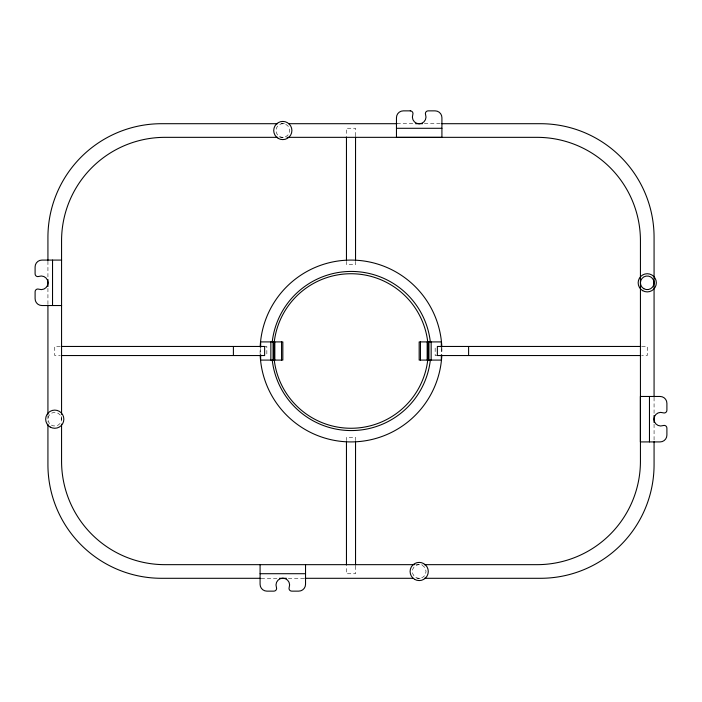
<?xml version="1.0" encoding="UTF-8"?>
<svg xmlns="http://www.w3.org/2000/svg" width="702" height="702" viewBox="0 0 702 702"><rect width="100%" height="100%" fill="white"/><g stroke="black" fill="none" stroke-linecap="round" stroke-linejoin="round"><path stroke-width="0.53" stroke-dasharray="3.51 2.63" d="M280.923 123.701L285.302 123.701M396.99 123.701L413.68 123.692M424.359 123.701L440.847 123.692M279.879 137.338L286.442 137.338M60.214 346.455L54.747 346.455L54.747 355.545L60.214 355.545M264.636 346.455L266.839 346.455L266.839 355.545M641.786 346.455L647.253 346.455L647.253 355.545L641.786 355.545M437.364 355.545L435.161 355.545L435.161 346.455M415.558 564.662L422.121 564.662M261.153 578.308L277.641 578.299M288.32 578.308L305.01 578.299M416.698 578.299L421.077 578.299M654.071 397.534L654.071 413.68M654.071 424.219L654.071 440.847M441.339 348.324L441.339 353.676M355.545 135.881L355.545 128.247L346.455 128.247L346.455 135.881M355.545 261.355L355.545 264.628L346.455 264.628L346.455 261.355M355.545 440.645L355.545 437.372L346.455 437.372L346.455 440.645M355.545 566.119L355.545 573.753L346.455 573.753L346.455 566.119M260.661 348.324L260.661 353.676M61.565 416.488L61.565 421.946M47.929 261.153L47.929 277.781M47.929 288.32L47.929 304.466M47.929 415.479L47.929 422.034M441.865 347.938A90.918 90.918 0 0 1 441.865 354.062M260.135 354.062A90.918 90.918 0 0 1 260.135 347.938M415.777 577.386A6.818 6.818 0 0 0 426.009 571.481A6.818 6.818 0 0 0 415.777 565.575A6.818 6.818 0 0 0 415.777 577.386M279.396 136.425A6.818 6.818 0 0 0 289.628 130.519A6.818 6.818 0 0 0 279.396 124.614A6.818 6.818 0 0 0 279.396 136.425M51.343 425.096A6.818 6.818 0 0 0 61.574 419.191A6.818 6.818 0 0 0 51.343 413.285A6.818 6.818 0 0 0 51.343 425.096"/><path stroke-width="1.05" d="M277.641 123.701L161.583 123.701A113.654 113.654 0 0 0 47.929 237.346L47.929 260.302M288.592 123.701L396.99 123.701M415.602 123.701L422.551 123.692M441.874 123.701L540.417 123.701A113.654 113.654 0 0 1 654.071 237.346L654.071 396.902M396.463 128.29L441.918 128.29M277.694 137.338L164.988 137.338A103.422 103.422 0 0 0 61.565 240.76L61.565 414.303M287.539 137.338L537.012 137.338A103.422 103.422 0 0 1 640.435 240.76L640.435 461.24A103.422 103.422 0 0 1 537.012 564.662L424.306 564.662M61.627 260.082L41.918 260.082A6.818 6.818 0 0 0 35.1 266.9L35.1 273.885A2.729 2.729 0 0 0 38.794 276.439A6.818 6.818 0 0 1 48.034 282.809A6.818 6.818 0 0 1 38.794 289.18A2.729 2.729 0 0 0 35.1 291.734L35.1 298.719A6.818 6.818 0 0 0 41.918 305.537L61.627 305.537M61.311 346.455L264.636 346.455L264.636 355.545L61.311 355.545M640.689 346.455L437.364 346.455L437.364 355.545L640.689 355.545M414.461 564.662L164.988 564.662A103.422 103.422 0 0 1 61.565 461.24L61.565 424.131M260.082 573.709L305.537 573.709M260.126 578.299L161.583 578.299A113.654 113.654 0 0 1 47.929 464.654L47.929 424.219M279.449 578.308L286.398 578.299M305.01 578.299L413.408 578.299M424.359 578.299L540.417 578.299A113.654 113.654 0 0 0 654.071 464.654L654.071 441.698M654.071 415.479L654.071 422.551M649.464 396.463L649.464 441.918M468.603 346.455L468.603 355.545M441.339 347.253L441.339 341.909L419.164 341.909L419.164 360.091L441.339 360.091L441.339 354.747M431.151 341.909L431.151 360.091M428.948 341.909L428.948 360.091M428.018 341.909L428.018 360.091M427.167 341.909L427.167 360.091M420.445 341.909L420.445 360.091M355.545 136.969L355.545 260.258M355.545 441.742L355.545 565.031M346.455 136.969L346.455 260.258M346.455 441.742L346.455 565.031M305.537 564.61L305.537 584.318A6.818 6.818 0 0 1 298.719 591.137L291.734 591.137A2.729 2.729 0 0 1 289.18 587.442A6.818 6.818 0 0 0 282.809 578.202A6.818 6.818 0 0 0 276.439 587.442A2.729 2.729 0 0 1 273.885 591.137L266.9 591.137A6.818 6.818 0 0 1 260.082 584.318L260.082 564.61M281.555 341.909L281.555 360.091M274.833 341.909L274.833 360.091M273.982 341.909L273.982 360.091M273.052 341.909L273.052 360.091M270.849 341.909L270.849 360.091M260.661 347.253L260.661 341.909L282.836 341.909L282.836 360.091L260.661 360.091L260.661 354.747M233.397 346.455L233.397 355.545M52.536 260.082L52.536 305.537M47.929 279.449L47.929 286.521M47.929 305.098L47.929 414.382M441.83 355.089A90.918 90.918 0 0 1 351 441.918A90.918 90.918 0 0 1 260.17 355.089M260.17 346.911A90.918 90.918 0 0 1 351 260.082A90.918 90.918 0 0 1 441.83 346.911M427.755 359.986A77.281 77.281 0 0 1 274.245 359.986M274.245 342.014A77.281 77.281 0 0 1 427.755 342.014M430.317 360.249A79.572 79.572 0 0 1 272.253 360.249M272.253 341.751A79.572 79.572 0 0 1 430.317 341.751M410.266 110.863L403.281 110.863A6.818 6.818 0 0 0 396.463 117.682L396.463 137.39L441.918 137.39L441.918 117.682A6.818 6.818 0 0 0 435.1 110.863L428.115 110.863A2.729 2.729 0 0 0 425.561 114.558A6.818 6.818 0 0 1 419.191 123.798A6.818 6.818 0 0 1 412.82 114.558A2.729 2.729 0 0 0 410.266 110.863M660.082 396.463L640.373 396.463L640.373 441.918L660.082 441.918A6.818 6.818 0 0 0 666.9 435.1L666.9 428.115A2.729 2.729 0 0 0 663.206 425.561A6.818 6.818 0 0 1 653.966 419.191A6.818 6.818 0 0 1 663.206 412.82A2.729 2.729 0 0 0 666.9 410.266L666.9 403.281A6.818 6.818 0 0 0 660.082 396.463M414.645 579.361A9.091 9.091 0 0 0 428.281 571.481A9.091 9.091 0 0 0 414.645 563.609A9.091 9.091 0 0 0 414.645 579.361M278.264 138.391A9.091 9.091 0 0 0 291.9 130.519A9.091 9.091 0 0 0 278.264 122.639A9.091 9.091 0 0 0 278.264 138.391M642.699 290.681A9.091 9.091 0 0 0 656.335 282.809A9.091 9.091 0 0 0 642.699 274.938A9.091 9.091 0 0 0 642.699 290.681M643.839 288.715A6.818 6.818 0 0 0 654.062 282.809A6.818 6.818 0 0 0 643.839 276.904A6.818 6.818 0 0 0 643.839 288.715M50.211 427.062A9.091 9.091 0 0 0 63.847 419.191A9.091 9.091 0 0 0 50.211 411.319A9.091 9.091 0 0 0 50.211 427.062"/></g></svg>
